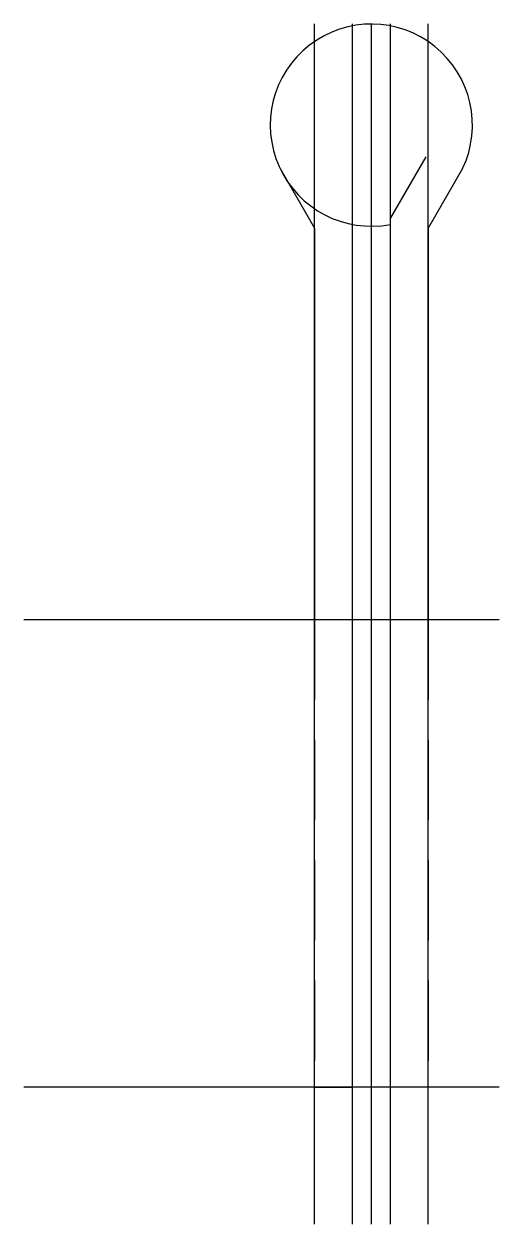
# Model space of a CAD drawing. Extents: x -27.5 to 10.1, y -47.8 to 47.1.
import ezdxf

# ---------------------------------------------------------------- set-up
doc = ezdxf.new("R2010")
doc.units = 0
doc.linetypes.add('HIDDEN', pattern=[9.525, 6.35, -3.175])
doc.layers.get('0').update_dxf_attribs({"linetype": 'CONTINUOUS'})

msp = doc.modelspace()

# ---------------------------------------------------------------- linework, layer by layer
at = {"linetype": 'CONTINUOUS'}
for p, q in [((-4.5, -47.84), (-4.5, 47.13)), ((-1.5, -47.84), (-1.5, 47.13)), ((0, -47.84), (0, 47.13)), ((1.5, -47.84), (1.5, 47.13)), ((4.5, -47.84), (4.5, 47.13)), ((4.32, 36.61), (1.5, 31.78)), ((-7.22, 35.69), (-4.5, 30.97)), ((7.22, 35.69), (4.5, 30.97)), ((1.5, 0), (1.5, 31.78)), ((-4.5, 30.97), (-4.5, 0)), ((-1.5, 0), (-1.5, 31.27)), ((4.5, 30.97), (4.5, 0)), ((-27.5, 0), (10.1, 0)), ((10.1, -37), (-27.5, -37)), ((-4.5, -37), (-1.5, -37)), ((4.5, -37), (1.5, -37))]:
    msp.add_line(p, q, dxfattribs=at)
at = {"linetype": 'HIDDEN'}
for p, q in [((-4.5, 0), (-4.5, -37)), ((-1.5, -37), (-1.5, 0)), ((1.5, -37), (1.5, 0)), ((4.5, 0), (4.5, -37))]:
    msp.add_line(p, q, dxfattribs=at)
at = {"linetype": 'CONTINUOUS'}
msp.add_arc((-0.004, 39.127), 8, 334.55326, 280.83522, dxfattribs=at)

doc.saveas('drawing.dxf')
